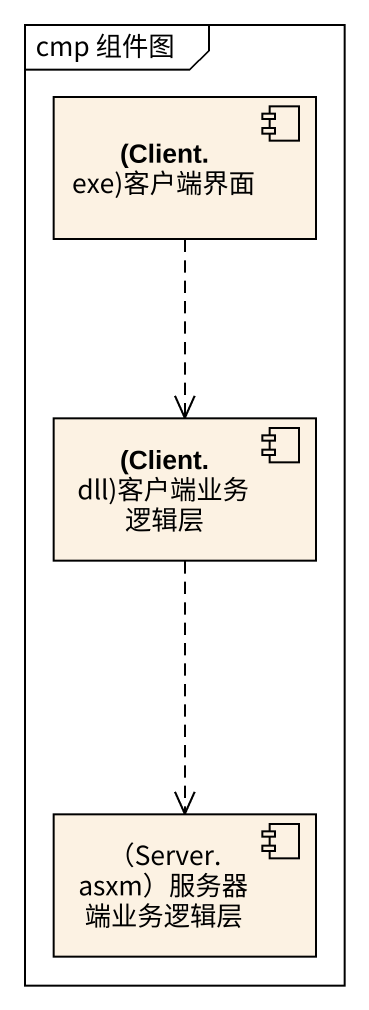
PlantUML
@startuml
mainframe cmp 组件图
component "(Client.exe)客户端界面" as Client_exe_客户端界面
component "(Client.dll)客户端业务逻辑层" as Client_dll_客户端业务逻辑层
component "（Server.asxm）服务器端业务逻辑层" as Server_asxm_服务器端业务逻辑层
Client_exe_客户端界面 ..> Client_dll_客户端业务逻辑层
Client_dll_客户端业务逻辑层 ..> Server_asxm_服务器端业务逻辑层
@enduml
